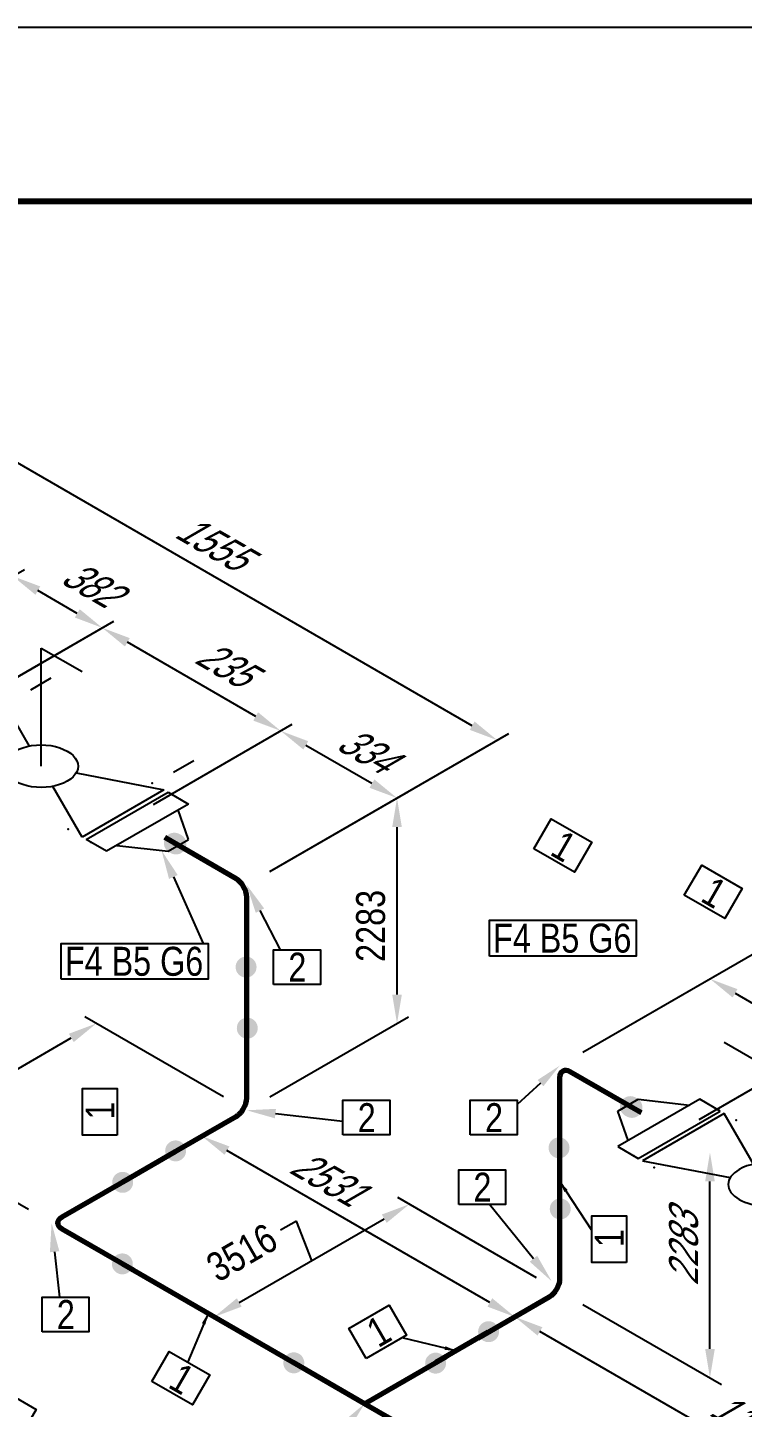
# Model space of a CAD drawing. Header units: millimetres. Extents: x 0 to 594, y 0 to 420.
# Drawn here: x 201.7 to 263.5, y 300.8 to 420 of the extents above; entities that cross this region are included whole.
import ezdxf
from ezdxf import colors
from ezdxf.entities.mleader import LeaderData, LeaderLine
from ezdxf.enums import TextEntityAlignment as Align
from ezdxf.math import Vec2, Vec3

# ---------------------------------------------------------------- set-up
doc = ezdxf.new("R2010")
doc.units = ezdxf.units.MM
doc.header["$LTSCALE"] = 0.25
for name, color, linetype in [('밸브', 4, 'Continuous'), ('용접', 1, 'Continuous'), ('주석', 7, 'Continuous'), ('치수', 1, 'Continuous')]:
    doc.layers.add(name, color=color, linetype=linetype)
doc.layers.add('파이프', color=3, linetype='Continuous', lineweight=70)
doc.styles.add('AdskIsoAnnotation', font='arial.ttf', dxfattribs={"width": 0.8, "height": 1})
doc.styles.add('AdskIsoMetric', font='arial.ttf', dxfattribs={"width": 0.8, "height": 2.5})
doc.styles.add('AdskIsoMetric-30', font='arial.ttf', dxfattribs={"width": 0.8, "height": 2.5})
doc.styles.add('AdskIsoMetric30', font='arial.ttf', dxfattribs={"width": 0.8, "oblique": 29.99999978264889, "height": 2.5})
doc.styles.get("Standard").update_dxf_attribs({"font": 'arial.ttf'})
doc.dimstyles.new('AdskIsoMetric', dxfattribs={"dimtxt": 2.5, "dimasz": 2.5, "dimexe": 1, "dimexo": 2, "dimgap": 0.8, "dimtad": 1, "dimdec": 0, "dimrnd": 1, "dimzin": 0, "dimdsep": 46, "dimtxsty": 'AdskIsoMetric', "dimcen": 0, "dimclrt": 7, "dimadec": 0, "dimazin": 0, "dimtfac": 1, "dimtdec": 0, "dimtmove": 1, "dimatfit": 3, "dimfxl": 0, "dimfrac": 2, "dimtolj": 1, "dimtzin": 0, "dimarcsym": 0})

# ---------------------------------------------------------------- blocks, each defined once
blk = doc.blocks.new('볼 밸브-1-IsoLeft')
at = {"color": 0, "linetype": 'ByBlock', "lineweight": -2, "extrusion": (0, 0.816496580927726, 0.5773502691896257)}
for p, q in [((-0.5303300858810719, 0.1020620726129034), (-0.1767766952913329, 0.3061862178427942)), ((-0.1767766952913329, 0.3061862178427942), (-0.05025825371509063, 0.08718639772095713)), ((-0.1510584058491899, 0.02893471923406927), (-0.5303300858810719, 0.1020620726129034)), ((0.5303300858881435, -0.1020620726169861), (0.1509640131385629, -0.0290984687404005)), ((0.05025842006982772, -0.08718636576149677), (0.1767766952984044, -0.3061862178468769)), ((0.1125395395231741, -0.06497473343818108), (0.1125395395231741, -0.06497473343818108)), ((0.1767766952984044, -0.3061862178468769), (0.5303300858881435, -0.1020620726169861))]:
    blk.add_line(p, q, dxfattribs=at)
at = {"linetype": 'ByBlock'}
for centre, start_param, end_param in [((3.535705015120946e-12, -2.041414948160695e-12), -0.7853981633976208, 2.356194490192173), ((3.535680026323355e-12, -2.041429375449711e-12), 2.356194490192173, 5.497787143781965)]:
    blk.add_ellipse(centre, major_axis=(-0.1591549430918954, -9.505841766768172e-15), ratio=0.5773502691896257, start_param=start_param, end_param=end_param, dxfattribs=at)
blk = doc.blocks.new('Operator_Lever-2-IsoRight')
at = {"color": 0, "linetype": 'ByBlock', "lineweight": -2, "extrusion": (-0.7071067811865476, -0.408248290463863, 0.5773502691896257)}
for p, q in [((0, 0), (-5.551115123125783e-17, -0.5103103630798287)), ((-5.551115123125783e-17, -0.5103103630798287), (0.1767766952966368, -0.6123724356957945))]:
    blk.add_line(p, q, dxfattribs=at)
blk = doc.blocks.new('개스킷-1-IsoLeft')
at = {"color": 0, "linetype": 'ByBlock', "lineweight": -2}
for p in [(0.1238409420259958, 0.132624544016526), (0.2209708691207962, 0.07654655446197435), (-0.2209708691207961, -0.07654655446197436), (-0.1325825214724777, -0.1275775907699572)]:
    blk.add_point(p, dxfattribs=at)
blk = doc.blocks.new('플랜지WN-1-IsoLeft')
at = {"color": 0, "linetype": 'ByBlock', "lineweight": -2, "extrusion": (0, 0.816496580927726, 0.5773502691896257)}
for p, q in [((0.1988737822087165, 0.08930431353897009), (-0.1546796083845573, -0.1148198316929615)), ((-0.1546796083845574, 0.03827327723098715), (-0.06629126073623892, 0.08930431353897006)), ((-0.06629126073623892, 0.08930431353897006), (0.1546796083845573, 0.06378879538497864)), ((0.2872621298570351, 0.03827327723098715), (0.1988737822087165, 0.08930431353897009)), ((-0.1104854345603981, -0.08930431353897006), (-0.1546796083845574, 0.03827327723098715)), ((-0.06629126073623881, -0.1658508680009444), (0.2872621298570351, 0.03827327723098715)), ((-0.1546796083845573, -0.1148198316929615), (-0.06629126073623881, -0.1658508680009444))]:
    blk.add_line(p, q, dxfattribs=at)
blk = doc.blocks.new('플랜지WN-2-IsoLeft')
at = {"color": 0, "linetype": 'ByBlock', "lineweight": -2, "extrusion": (0, -0.816496580927726, -0.5773502691896257)}
for p, q in [((-0.1546796083845574, -0.1148198316929615), (0.1988737822087165, 0.08930431353897003)), ((-0.06629126073623882, 0.08930431353897009), (-0.1546796083845573, 0.03827327723098721)), ((0.1546796083845573, 0.06378879538497861), (-0.06629126073623882, 0.08930431353897009)), ((0.1988737822087165, 0.08930431353897003), (0.2872621298570349, 0.03827327723098714)), ((-0.1546796083845573, 0.03827327723098721), (-0.1104854345603982, -0.08930431353897003)), ((0.2872621298570349, 0.03827327723098714), (-0.06629126073623884, -0.1658508680009445)), ((-0.06629126073623884, -0.1658508680009445), (-0.1546796083845574, -0.1148198316929615))]:
    blk.add_line(p, q, dxfattribs=at)
blk = doc.blocks.new('개스킷-2-IsoLeft')
at = {"color": 0, "linetype": 'ByBlock', "lineweight": -2, "extrusion": (0, 0, -1)}
for p in [(0.1325825214724777, 0.1275775907699572), (0.2209708691207962, 0.07654655446197431), (-0.229712448567278, -0.07149960121540552), (-0.1325825214724777, -0.1275775907699572)]:
    blk.add_point(p, dxfattribs=at)
blk = doc.blocks.new('볼 밸브-2-IsoLeft')
at = {"color": 0, "linetype": 'ByBlock', "lineweight": -2, "extrusion": (0, -0.816496580927726, -0.5773502691896257)}
for p, q in [((-0.1767766952913326, 0.3061862178427942), (-0.5303300858810718, 0.1020620726129035)), ((-0.05011640381614839, 0.08721361128038556), (-0.1767766952913326, 0.3061862178427942)), ((-0.5303300858810718, 0.1020620726129035), (-0.1510112705816051, 0.02901661631140809)), ((0.151011215226196, -0.02901671235636032), (0.5303300858881433, -0.1020620726169862)), ((0.1767766952984042, -0.306186217846877), (0.05040002628082842, -0.08715911362349552)), ((0.1125395395231741, -0.06497473343818108), (0.1125395395231741, -0.06497473343818108)), ((0.5303300858881433, -0.1020620726169862), (0.1767766952984042, -0.306186217846877))]:
    blk.add_line(p, q, dxfattribs=at)
at = {"linetype": 'ByBlock', "extrusion": (0, 0, -1)}
for centre, start_param, end_param in [((3.5358593983425e-12, -2.041325814966172e-12), 3.926990816987242, 7.068583470577035), ((3.535834409544909e-12, -2.041340242255187e-12), 0.7853981633974481, 3.926990816987242)]:
    blk.add_ellipse(centre, major_axis=(-0.1591549430918955, 0), ratio=0.5773502691896256, start_param=start_param, end_param=end_param, dxfattribs=at)
blk = doc.blocks.new('Operator_Lever-1-IsoRight')
at = {"color": 0, "linetype": 'ByBlock', "lineweight": -2, "extrusion": (0.7071067811865476, 0.408248290463863, -0.5773502691896257)}
for p, q in [((0, 0), (0, 0.5103103630798287)), ((0, 0.5103103630798287), (0.1767766952966369, 0.408248290463863))]:
    blk.add_line(p, q, dxfattribs=at)
blk = doc.blocks.new('*D92')
at = {"layer": 'Defpoints', "color": 0}
for p in [(270.764235096094, 332.0431296066586), (247.7249046339291, 330.3448933423739), (261.3093879488106, 326.5843710842348)]:
    blk.add_point(p, dxfattribs=at)
at = {"layer": '치수', "color": 0, "lineweight": -2}
for p, q in [((249.7249046316744, 331.4995938745424), (261.7152857033745, 338.4222435845442)), ((262.88034920692, 336.5948933062612), (268.5991715936759, 333.2931296188574)), ((263.3093879465559, 327.7390716164032), (271.7642350949666, 332.6204798727429))]:
    blk.add_line(p, q, dxfattribs=at)
at = {"layer": '치수', "color": 0}
for points in [[(263.0886825422865, 336.9557372233309), (262.6720158715535, 336.2340493891915), (260.7152857045019, 337.84489331846)], [(268.8075049290424, 333.6539735359271), (268.3908382583094, 332.9322857017877), (270.764235096094, 332.0431296066586)]]:
    blk.add_solid(points, dxfattribs=at)
at = {"layer": '치수', "color": 7, "insert": (268.0060599152121, 336.2524600919963), "char_height": 2.5, "attachment_point": 5, "rotation": 329.99999967717423, "style": 'AdskIsoMetric30'}
blk.add_mtext('\\A1;334', dxfattribs=at)
blk = doc.blocks.new('*D93')
at = {"layer": 'Defpoints', "color": 0}
for p in [(257.7738540263567, 324.5431296310121), (286.179654488905, 323.1430329547399), (276.7248073345479, 317.6842744281174)]:
    blk.add_point(p, dxfattribs=at)
at = {"layer": '치수', "color": 0, "lineweight": -2}
for p, q in [((259.7738540240811, 325.6978301631927), (271.7642350948568, 332.6204798728062)), ((272.9292985984127, 330.7931295945171), (284.0145909864868, 324.3930329669386)), ((278.7248073322722, 318.838974960298), (287.1796544877672, 323.7203832208302))]:
    blk.add_line(p, q, dxfattribs=at)
at = {"layer": '치수', "color": 0}
for points in [[(273.1376319337792, 331.1539735115868), (272.7209652630463, 330.4322856774474), (270.7642350959946, 332.0431296067159)], [(284.2229243218533, 324.7538768840083), (283.8062576511204, 324.0321890498689), (286.179654488905, 323.1430329547399)]]:
    blk.add_solid(points, dxfattribs=at)
at = {"layer": '치수', "color": 7, "insert": (280.5182738555062, 329.0285299114249), "char_height": 2.5, "attachment_point": 5, "rotation": 329.9999996771744, "style": 'AdskIsoMetric30'}
blk.add_mtext('\\A1;235', dxfattribs=at)
blk = doc.blocks.new('*D97')
at = {"layer": 'Defpoints', "color": 0}
for p in [(247.7249046339291, 330.344893342374), (321.8747460460816, 312.5344620217277), (303.759644851114, 302.0757035148796)]:
    blk.add_point(p, dxfattribs=at)
at = {"layer": '치수', "color": 0, "lineweight": -2}
for p, q in [((249.7249046316744, 331.4995938745424), (270.3755397504229, 343.4222435686012)), ((271.5406032539684, 341.5948932903182), (319.7096825436635, 313.7844620339264)), ((305.7596448488593, 303.2304040470481), (322.8747460449542, 313.111812287812))]:
    blk.add_line(p, q, dxfattribs=at)
at = {"layer": '치수', "color": 0}
for points in [[(271.7489365893348, 341.955737207388), (271.3322699186019, 341.2340493732485), (269.3755397515502, 342.844893302517)], [(319.91801587903, 314.1453059509962), (319.501349208297, 313.4236181168567), (321.8747460460816, 312.5344620217277)]]:
    blk.add_solid(points, dxfattribs=at)
at = {"layer": '치수', "color": 7, "insert": (297.8914424137301, 328.9981262915593), "char_height": 2.5, "attachment_point": 5, "rotation": 329.9999996771744, "style": 'AdskIsoMetric30'}
blk.add_mtext('\\A1;1555', dxfattribs=at)
blk = doc.blocks.new('*D98')
at = {"layer": 'Defpoints', "color": 0}
for p in [(247.7249046339292, 330.344893342374), (260.7152855574335, 322.8448934689537), (247.7249045222151, 310.8799246244748)]:
    blk.add_point(p, dxfattribs=at)
at = {"layer": '치수', "color": 0, "lineweight": -2}
for p, q in [((260.7152855574335, 305.8799246865563), (260.7152855574335, 320.3448934689537)), ((249.7249045222151, 309.7252240937382), (261.7152855574335, 302.802574421188))]:
    blk.add_line(p, q, dxfattribs=at)
at = {"layer": '치수', "color": 0}
for points in [[(260.2986188907668, 320.3448934689537), (261.1319522241002, 320.3448934689537), (260.7152855574335, 322.8448934689537)], [(260.2986188907668, 305.8799246865563), (261.1319522241002, 305.8799246865563), (260.7152855574335, 303.3799246865563)]]:
    blk.add_solid(points, dxfattribs=at)
at = {"layer": '치수', "color": 7, "insert": (258.4481332894825, 314.421349959229), "char_height": 2.5, "attachment_point": 5, "rotation": 90, "style": 'AdskIsoMetric30'}
blk.add_mtext('\\A1;2283', dxfattribs=at)
blk = doc.blocks.new('*D99')
at = {"layer": 'Defpoints', "color": 0}
for p in [(234.7345234807397, 318.3799246509603), (247.7249045222149, 310.8799246244747), (230.8677470679344, 301.1474403630043)]:
    blk.add_point(p, dxfattribs=at)
at = {"layer": '치수', "color": 0, "lineweight": -2}
for p, q in [((245.7249045201148, 312.0346251695033), (233.7345234796896, 318.9572749234746)), ((220.0424295432911, 309.8974403767236), (232.569459963908, 317.1299246637265)), ((224.9887201265241, 316.9281825140444), (223.6030794757518, 316.1281825222147)), ((226.3059447535995, 313.5136825202251), (224.9887201265241, 316.9281825140444))]:
    blk.add_line(p, q, dxfattribs=at)
at = {"layer": '치수', "color": 0}
for points in [[(232.3611266327024, 317.4907685831984), (232.7777932951136, 316.7690807442546), (234.7345234807397, 318.3799246509603)], [(219.8340962120855, 310.2582842961955), (220.2507628744967, 309.5365964572516), (217.8773660264594, 308.6474403894898)]]:
    blk.add_solid(points, dxfattribs=at)
at = {"layer": '치수', "color": 7, "insert": (220.2632909614868, 314.1999547507246), "char_height": 2.5, "attachment_point": 5, "rotation": 29.999999662157695, "style": 'AdskIsoMetric-30'}
blk.add_mtext('\\A1;3516', dxfattribs=at)
blk = doc.blocks.new('*D113')
at = {"layer": 'Defpoints', "color": 0}
for p in [(223.6232803666088, 359.2599728470487), (210.6328992690526, 351.7599729155895), (220.6818446018644, 345.9582115385684)]:
    blk.add_point(p, dxfattribs=at)
at = {"layer": '치수', "color": 0, "lineweight": -2}
for p, q in [((212.6328992739969, 352.9146734426452), (224.6232803690809, 359.8373231105766)), ((231.5071621969861, 354.7082114832524), (225.7883438681301, 358.0099728332968)), ((222.6818446068088, 347.112912065624), (234.6722257009797, 354.0355617330281))]:
    blk.add_line(p, q, dxfattribs=at)
at = {"layer": '치수', "color": 0}
for points in [[(225.9966772037555, 358.370816750217), (225.5800105325048, 357.6491289163765), (223.6232803666088, 359.2599728470487)], [(231.7154955326114, 355.0690554001726), (231.2988288613608, 354.3473675663321), (233.6722256985075, 353.4582114695004)]]:
    blk.add_solid(points, dxfattribs=at)
at = {"layer": '치수', "color": 7, "insert": (230.9140525520206, 357.6675407798335), "char_height": 2.5, "attachment_point": 5, "rotation": 329.9999996360702, "style": 'AdskIsoMetric30'}
blk.add_mtext('\\A1;334', dxfattribs=at)
blk = doc.blocks.new('*D114')
at = {"layer": 'Defpoints', "color": 0}
for p in [(208.2078609786715, 368.1600695108999), (195.2174798824826, 360.6600695806425), (210.6328992690526, 351.7599729155895)]:
    blk.add_point(p, dxfattribs=at)
at = {"layer": '치수', "color": 0, "lineweight": -2}
for p, q in [((197.217479887482, 361.8147701076663), (209.2078609811711, 368.7374197744118)), ((221.4582168654453, 360.509972860595), (210.3729244801928, 366.9100694971479)), ((212.6328992740519, 352.9146734426134), (224.6232803694663, 359.8373231103549))]:
    blk.add_line(p, q, dxfattribs=at)
at = {"layer": '치수', "color": 0}
for points in [[(210.5812578158182, 367.2709134140682), (210.1645911445675, 366.5492255802276), (208.2078609786715, 368.1600695108999)], [(221.6665502010707, 360.8708167775153), (221.24988352982, 360.1491289436748), (223.6232803669667, 359.259972846843)]]:
    blk.add_solid(points, dxfattribs=at)
at = {"layer": '치수', "color": 7, "insert": (218.6919932775504, 365.1029889690119), "char_height": 2.5, "attachment_point": 5, "rotation": 329.9999996360702, "style": 'AdskIsoMetric30'}
blk.add_mtext('\\A1;235', dxfattribs=at)
blk = doc.blocks.new('개스킷 해치 표식-2-IsoLeft')
at = {"linetype": 'ByBlock', "lineweight": -2, "extrusion": (0, -0.816496580927726, -0.5773502691896257)}
blk.add_line((0, 0), (0.08838834764831847, 0.05103103630798289), dxfattribs=at)
blk = doc.blocks.new('*D63')
at = {"layer": 'Defpoints', "color": 0}
for p in [(200.4712285562965, 372.6268163881015), (191.0163813754101, 367.1680578907368), (195.2174798824826, 360.6600695806425)]:
    blk.add_point(p, dxfattribs=at)
at = {"layer": '치수', "color": 0, "lineweight": -2}
for p, q in [((193.0163813804717, 368.3227584177247), (201.4712285588273, 373.2041666515955)), ((206.0427974775549, 369.4100695244186), (202.6362920578179, 371.3768163743496)), ((197.2174798875442, 361.8147701076304), (209.2078609816071, 368.7374197741606))]:
    blk.add_line(p, q, dxfattribs=at)
at = {"layer": '치수', "color": 0}
for points in [[(202.8446253934432, 371.7376602912698), (202.4279587221925, 371.0159724574293), (200.4712285562965, 372.6268163881015)], [(206.2511308131803, 369.7709134413389), (205.8344641419296, 369.0492256074984), (208.2078609790763, 368.1600695106667)]]:
    blk.add_solid(points, dxfattribs=at)
at = {"layer": '치수', "color": 7, "insert": (207.1033323169872, 372.019334164951), "char_height": 2.5, "attachment_point": 5, "rotation": 329.99999963607036, "style": 'AdskIsoMetric30'}
blk.add_mtext('\\A1;382', dxfattribs=at)
blk = doc.blocks.new('*D117')
at = {"layer": 'Defpoints', "color": 0}
for p in [(189.8332856562899, 388.768635717785), (168.1826504952189, 376.2686358328988), (220.6818446018644, 345.9582115385684)]:
    blk.add_point(p, dxfattribs=at)
at = {"layer": '치수', "color": 0, "lineweight": -2}
for p, q in [((170.1826505001633, 377.4233363599544), (190.833285658762, 389.3459859813128)), ((240.1674162614165, 359.708211437208), (191.9983491578112, 387.518635704033)), ((222.6818446068088, 347.112912065624), (243.3324797654101, 359.0355616869838))]:
    blk.add_line(p, q, dxfattribs=at)
at = {"layer": '치수', "color": 0}
for points in [[(192.2066824934366, 387.8794796209532), (191.7900158221859, 387.1577917871127), (189.8332856562899, 388.768635717785)], [(240.3757495970418, 360.0690553541283), (239.9590829257911, 359.3473675202878), (242.3324797629379, 358.458211423456)]]:
    blk.add_solid(points, dxfattribs=at)
at = {"layer": '치수', "color": 7, "insert": (217.6457954134248, 375.557928759813), "char_height": 2.5, "attachment_point": 5, "rotation": 329.9999996360702, "style": 'AdskIsoMetric30'}
blk.add_mtext('\\A1;1555', dxfattribs=at)
blk = doc.blocks.new('*D118')
at = {"layer": 'Defpoints', "color": 0}
for p in [(233.6722255746893, 353.4582115081918), (220.6818446018646, 345.9582115385685), (220.6818444780448, 326.4932428264393)]:
    blk.add_point(p, dxfattribs=at)
at = {"layer": '치수', "color": 0, "lineweight": -2}
for p, q in [((222.6818446018646, 347.1129120797324), (234.6722255746893, 354.0355617787739)), ((233.6722255746893, 336.49324286755), (233.6722255746893, 350.9582115081918)), ((222.6818444780448, 327.6479433676033), (234.6722255746893, 334.570593138132))]:
    blk.add_line(p, q, dxfattribs=at)
at = {"layer": '치수', "color": 0}
for points in [[(233.2555589080226, 350.9582115081918), (234.0888922413559, 350.9582115081918), (233.6722255746893, 353.4582115081918)], [(233.2555589080226, 336.49324286755), (234.0888922413559, 336.49324286755), (233.6722255746893, 333.99324286755)]]:
    blk.add_solid(points, dxfattribs=at)
at = {"layer": '치수', "color": 7, "insert": (231.4050733799629, 342.4167861638455), "char_height": 2.5, "attachment_point": 5, "rotation": 90, "style": 'AdskIsoMetric-30'}
blk.add_mtext('\\A1;2283', dxfattribs=at)
blk = doc.blocks.new('*D64')
at = {"layer": 'Defpoints', "color": 0}
for p in [(207.6914634376397, 333.9932428547785), (220.6818444780448, 326.4932428264392), (203.8246870110688, 316.7607585725612)]:
    blk.add_point(p, dxfattribs=at)
at = {"layer": '치수', "color": 0, "lineweight": -2}
for p, q in [((218.6818444755075, 327.6479433721008), (206.6914634363711, 334.5705931276093)), ((192.9993694883254, 325.5107585866969), (205.5263999199781, 332.7432428689822)), ((201.8246870085317, 317.9154591182228), (189.8343059693953, 324.8381088737314))]:
    blk.add_line(p, q, dxfattribs=at)
at = {"layer": '치수', "color": 0}
for points in [[(205.3180665890121, 333.1040867885924), (205.7347332509442, 332.3823989493719), (207.6914634376397, 333.9932428547785)], [(192.7910361573594, 325.8716025063072), (193.2077028192915, 325.1499146670867), (190.8343059706639, 324.2607586009005)]]:
    blk.add_solid(points, dxfattribs=at)
at = {"layer": '치수', "color": 7, "insert": (196.9965851937466, 330.4354493668283), "char_height": 2.5, "attachment_point": 5, "rotation": 29.99999962411812, "style": 'AdskIsoMetric-30'}
blk.add_mtext('\\A1;3516', dxfattribs=at)
blk = doc.blocks.new('*D65')
at = {"layer": 'Defpoints', "color": 0}
for p in [(243.8581281396743, 308.6474403392437), (230.8677470679343, 301.1474403630043), (257.9108071211247, 285.5341221577443)]:
    blk.add_point(p, dxfattribs=at)
at = {"layer": '치수', "color": 0, "lineweight": -2}
for p, q in [((268.7361246895672, 294.2841221457456), (246.0231916420313, 307.397440326939)), ((259.9108071188829, 286.6888226898402), (271.9011881908033, 293.6114723994888))]:
    blk.add_line(p, q, dxfattribs=at)
at = {"layer": '치수', "color": 0}
for points in [[(246.2315249774154, 307.7582842439985), (245.8148583066472, 307.0365964098795), (243.8581281396743, 308.6474403392437)], [(268.9444580249514, 294.6449660628051), (268.5277913541831, 293.9232782286861), (270.9011881919242, 293.0341221334409)]]:
    blk.add_solid(points, dxfattribs=at)
at = {"layer": '치수', "color": 7, "insert": (263.8253962657022, 299.736229841957), "char_height": 2.5, "attachment_point": 5, "rotation": 329.99999967437077, "style": 'AdskIsoMetric30'}
blk.add_mtext('\\A1;1137', dxfattribs=at)
blk = doc.blocks.new('*D66')
at = {"layer": 'Defpoints', "color": 0}
for p in [(216.8150680824239, 324.2607585479352), (203.8246870110688, 316.7607585725611), (230.8677470679343, 301.1474403630043)]:
    blk.add_point(p, dxfattribs=at)
at = {"layer": '치수', "color": 0, "lineweight": -2}
blk.add_line((241.6930646378757, 309.8974403512275), (218.9801315847808, 323.0107585356304), dxfattribs=at)
at = {"layer": '치수', "color": 0}
for points in [[(219.188464920165, 323.37160245269), (218.7717982493967, 322.6499146185709), (216.8150680824239, 324.2607585479352)], [(241.9013979732598, 310.2582842682871), (241.4847313024916, 309.536596434168), (243.8581281402327, 308.6474403389229)]]:
    blk.add_solid(points, dxfattribs=at)
at = {"layer": '치수', "color": 7, "insert": (227.5435772340225, 320.6835481014667), "char_height": 2.5, "attachment_point": 5, "rotation": 329.99999967437077, "style": 'AdskIsoMetric30'}
blk.add_mtext('\\A1;2531', dxfattribs=at)
blk = doc.blocks.new('티-4-Iso2DSkew90')
at = {"color": 0, "linetype": 'ByBlock', "lineweight": -2, "extrusion": (-6.243887456172825e-09, -0.8164965809149564, -0.5773502692076848)}
for p, q in [((0, 0), (7.071067829407269, 4.082482858589467)), ((0, 0), (-6.166167757213218, 3.56003866017614)), ((6.166167757897124, -3.560038661770152), (0, 0))]:
    blk.add_line(p, q, dxfattribs=at)
blk = doc.blocks.new('엘보우-18-Iso2DSkew90')
at = {"color": 0, "linetype": 'ByBlock', "lineweight": -2, "extrusion": (-6.522895224385709e-09, -0.8164965812480789, -0.5773502687365785)}
for p, q in [((0.9049707501424218, 0.5224850983317796), (7.071067829742518, 4.082482853453834)), ((7.07106779692031, -4.082482947723651), (0.904970745941765, -0.5224851103966365))]:
    blk.add_line(p, q, dxfattribs=at)
at = {"linetype": 'ByBlock', "extrusion": (4.146757046214371e-17, 1.665334533624939e-16, -1)}
blk.add_ellipse((1.809941495333734, -1.206485685593692e-08), major_axis=(-1.279821904636078, 1.022434680610628e-08), ratio=0.5773502687365785, start_param=-0.785398165896266, end_param=0.785398161313259, dxfattribs=at)
blk = doc.blocks.new('엘보우-4-Iso2DSkew180')
at = {"color": 0, "linetype": 'ByBlock', "lineweight": -2, "extrusion": (-0.7071067794327567, 0.4082482941879494, -0.5773502687042454)}
for p, q in [((4.686068955095379e-08, 8.164965809216945), (5.997333685225925e-09, 1.044970209986877)), ((-0.9049707502978198, -0.5224850991360872), (-7.071067829403384, -4.082482858841536))]:
    blk.add_line(p, q, dxfattribs=at)
at = {"linetype": 'ByBlock', "extrusion": (2.440888774478102e-16, -7.682602433705273e-17, -1)}
blk.add_ellipse((-0.9049707433387806, 0.5224851102955483), major_axis=(0.6399109576123259, 1.108358278044893), ratio=0.5773502687042456, start_param=0.785398163802852, end_param=2.356194491660442, dxfattribs=at)
blk = doc.blocks.new('엘보우-19-Iso2DSkew90')
at = {"color": 0, "linetype": 'ByBlock', "lineweight": -2, "extrusion": (0.7071067793951609, -0.4082482944837715, 0.5773502685411128)}
for p, q in [((2.111209540522907e-09, 1.04497020986556), (1.6496109367381e-08, 8.164965788944784)), ((-7.071067829779342, -4.082482894296055), (-0.9049707524877528, -0.5224851049102113))]:
    blk.add_line(p, q, dxfattribs=at)
at = {"linetype": 'ByBlock'}
blk.add_ellipse((-0.9049707491785819, 0.5224851042637049), major_axis=(0.639910959332978, 1.108358280163243), ratio=0.5773502685411128, start_param=3.926990820082273, end_param=5.497787148200927, dxfattribs=at)
blk = doc.blocks.new('엘보우-20-Iso2DSkew90')
at = {"color": 0, "linetype": 'ByBlock', "lineweight": -2, "extrusion": (-0.7071067825594664, -0.4082482869689927, 0.577350269979397)}
for p, q in [((-2.035743018602432e-09, -1.044970214621837), (-1.590644505000682e-08, -8.164965827115822)), ((7.071067798136287, -4.082482912565181), (0.9049707483263452, -0.5224851071838671))]:
    blk.add_line(p, q, dxfattribs=at)
at = {"linetype": 'ByBlock'}
blk.add_ellipse((0.9049707453313223, -1.567455320144183), major_axis=(-0.639910948440849, 1.108358286659241), ratio=0.5773502699793971, start_param=-0.7853981607720584, end_param=0.7853981670828492, dxfattribs=at)
blk = doc.blocks.new('엘보우-2-Iso2DSkew0')
at = {"color": 0, "linetype": 'ByBlock', "lineweight": -2, "extrusion": (-0.707106782837202, -0.4082482865442804, 0.5773502699395586)}
for p, q in [((-0.9049707500713101, 0.5224851136731504), (-7.071067795358932, 4.082482953794397)), ((-5.16016074314507e-08, -8.164965809150829), (-6.604086777439733e-09, -1.044970214747991))]:
    blk.add_line(p, q, dxfattribs=at)
at = {"linetype": 'ByBlock'}
blk.add_ellipse((-0.90497075775129, -0.5224851016960076), major_axis=(-0.6399109506773579, 1.108358292121382), ratio=0.5773502699395586, start_param=-2.356194487208679, end_param=-0.7853981652669226, dxfattribs=at)
blk = doc.blocks.new('Buttweld')
at = {"lineweight": -2}
blk.add_hatch(color=0, dxfattribs=at).paths.add_polyline_path([(0.04399514976077742, -0.002606086945810659), (0.04330731180660574, 0.005255936846196026), (0.04126469755226539, 0.01287907702365859), (0.03792937079826185, 0.02003170832977988), (0.03340267376025871, 0.0264965016817295), (0.02782214783713649, 0.03207702760485173), (0.02135735448518687, 0.03660372464285486), (0.01420472317906558, 0.03993905139685841), (0.006581583001603011, 0.04198166565119876), (-0.001280440790403681, 0.04266950360537045), (-0.009142464582410366, 0.04198166565119876), (-0.01676560475987293, 0.03993905139685841), (-0.02391823606599422, 0.03660372464285487), (-0.03038302941794385, 0.03207702760485173), (-0.03596355534106607, 0.02649650168172951), (-0.04049025237906921, 0.02003170832977988), (-0.04382557913307276, 0.0128790770236586), (-0.0458681933874131, 0.005255936846196026), (-0.04655603134158478, -0.002606086945810653), (-0.0458681933874131, -0.01046811073781733), (-0.04382557913307276, -0.01809125091527991), (-0.04049025237906921, -0.02524388222140119), (-0.03596355534106607, -0.03170867557335082), (-0.03038302941794385, -0.03728920149647304), (-0.02391823606599425, -0.04181589853447618), (-0.01676560475987292, -0.04515122528847974), (-0.009142464582410366, -0.04719383954282007), (-0.001280440790403688, -0.04788167749699176), (0.006581583001602991, -0.04719383954282008), (0.01420472317906554, -0.04515122528847974), (0.02135735448518687, -0.04181589853447618), (0.02782214783713648, -0.03728920149647305), (0.0334026737602587, -0.03170867557335083), (0.03792937079826184, -0.02524388222140123), (0.04126469755226539, -0.0180912509152799), (0.04330731180660574, -0.01046811073781735)], is_closed=False, flags=0)
blk = doc.blocks.new('AnnoRect')
at = {"color": 0, "linetype": 'ByBlock', "lineweight": -2}
blk.add_wipeout([(-0.8095147142857141, -0.5999939999999999), (-0.8095147142857141, 0.5999939999999997), (0.8095147142857136, 0.5999939999999997), (0.8095147142857136, -0.5999939999999997)], dxfattribs=at)
blk.add_lwpolyline([(-0.8095147142857141, -0.5999939999999999), (-0.8095147142857141, 0.5999940000000001), (0.8095147142857141, 0.5999940000000004), (0.8095147142857141, -0.5999939999999997)], close=True, dxfattribs=at)
at = {"color": 0, "linetype": 'ByBlock', "lineweight": -2, "style": 'AdskIsoAnnotation', "width": 0.8}
blk.add_attdef('XX', text='', height=1, dxfattribs=at).set_placement((0, 0), align=Align.MIDDLE_CENTER)

msp = doc.modelspace()

# ---------------------------------------------------------------- linework, layer by layer
at = {"layer": '파이프'}
for points in [[(214.515676845899, 349.5182502035191), (214.486754116714, 349.5349487492447)], [(220.6818445238462, 333.6133200733146), (220.6818445568664, 338.8381342921015)], [(253.9199991782447, 326.7681537943446), (253.8910723922414, 326.7848546822507)], [(247.7249045930652, 323.224816095806), (247.7249045630788, 318.0000018710467)], [(209.9908548013472, 320.3207971525118), (214.5156766878176, 322.9332042471979)], [(224.7015793127982, 304.7074790243796), (209.9908547683192, 313.2007199129486)], [(241.558736732431, 307.3198860399406), (237.0339148576613, 304.7074789472837)]]:
    msp.add_lwpolyline(points, dxfattribs=at)

# ---------------------------------------------------------------- block references
at = {"layer": '밸브', "xscale": 20, "yscale": 20, "zscale": 20}
for name, p, rotation in [('Operator_Lever-1-IsoRight', (202.9251895762543, 356.2100212483982), 359.9999998816708), ('볼 밸브-2-IsoLeft', (202.9251895762543, 356.2100212483983), 359.999999639259), ('개스킷-2-IsoLeft', (209.8621283004406, 352.2049777493373), 359.9999995798476), ('플랜지WN-2-IsoLeft', (212.5598266928832, 350.647460832417), 179.9999996361666), ('Operator_Lever-2-IsoRight', (265.4815637214525, 320.0930813043222), 179.999999891017), ('플랜지WN-1-IsoLeft', (255.8469266023006, 325.6556417126783), 359.9999996726556), ('개스킷-1-IsoLeft', (258.5446249955324, 324.0981247981553), 359.9999996476718), ('볼 밸브-1-IsoLeft', (265.4815637214525, 320.0930813043222), 179.9999996741891)]:
    msp.add_blockref(name, p, dxfattribs=dict(at, rotation=rotation))
at = {"layer": '용접', "xscale": 20, "yscale": 20, "zscale": 20}
for p, rotation in [((214.486754116714, 349.5349487492448), 270.0000000943499), ((214.5156768458988, 349.5182502035192), 90.00000009471577), ((220.6818445568665, 338.8381342921015), 270.0000001501124), ((220.6818445238462, 333.6133200733148), 90), ((253.8910723922415, 326.7848546822507), 269.9999999267187), ((253.9199991782447, 326.7681537943448), 89.99999991422531), ((247.7249045930653, 323.2248160958061), 270), ((214.5156766878176, 322.9332042471979), 180), ((247.7249045630788, 318.0000018710468), 90.00000013180389), ((209.9908547683192, 313.2007199129486), 270), ((241.558736732431, 307.3198860399407), 180), ((224.7015793127982, 304.7074790243797), 90)]:
    msp.add_blockref('Buttweld', p, dxfattribs=dict(at, rotation=rotation))
for p in [(209.9908548013472, 320.3207971525118), (237.0339148576613, 304.7074789472837)]:
    msp.add_blockref('Buttweld', p, dxfattribs=at)
at = {"layer": '주석'}
ref = msp.add_blockref('AnnoRect', (248.0000021230088, 349.3609901683997), dxfattribs=dict(at, xscale=2.5, yscale=2.5, zscale=2.5, rotation=329.9999996360679))
ref.add_attrib('XX_001', '1', (246.789974118151, 348.6103170908445), dxfattribs={"layer": '0', "color": 0, "linetype": 'ByBlock', "lineweight": -2, "height": 2.5, "rotation": 329.9999996360679, "style": 'AdskIsoAnnotation', "width": 0.8})
ref = msp.add_blockref('AnnoRect', (200.0000021230087, 300.3609901683997), dxfattribs=dict(at, xscale=2.5, yscale=2.5, zscale=2.5, rotation=329.9999997319809))
ref.add_attrib('XX_001', '1', (198.7899741194075, 299.6103170888189), dxfattribs={"layer": '0', "color": 0, "linetype": 'ByBlock', "lineweight": -2, "height": 2.5, "rotation": 329.9999997319809, "style": 'AdskIsoAnnotation', "width": 0.8})
at = {"layer": '치수', "xscale": 20, "yscale": 20, "zscale": 20, "rotation": 359.9999996360679}
for p in [(202.0266065481759, 362.811301336696), (214.3589420593249, 355.6912240060695)]:
    msp.add_blockref('개스킷 해치 표식-2-IsoLeft', p, dxfattribs=at)
at = {"layer": '파이프'}
for name, p in [('엘보우-2-Iso2DSkew0', (220.6818446018644, 345.9582115385684)), ('엘보우-19-Iso2DSkew90', (220.6818444780447, 326.4932428264392)), ('엘보우-20-Iso2DSkew90', (247.7249046339291, 330.3448933423739)), ('엘보우-18-Iso2DSkew90', (203.8246870110688, 316.7607585725613)), ('엘보우-4-Iso2DSkew180', (247.724904522215, 310.8799246244747)), ('티-4-Iso2DSkew90', (230.8677470679344, 301.1474403630043))]:
    msp.add_blockref(name, p, dxfattribs=at)

# ---------------------------------------------------------------- dimensions: what is measured, and where the dimension line sits
at = {"layer": '치수'}
for base, p1, p2, angle, text, override, picture, middle in [((189.8332856562899, 388.768635717785), (220.6818446018644, 345.9582115385684), (168.1826504952189, 376.2686358328988), 149.9999996360702, '1555', {"dimtad": 0, "dimlfac": 25.64614737832953, "dimtxsty": 'AdskIsoMetric30'}, '*D117', (217.6457954134248, 375.557928759813)), ((200.4712285562965, 372.6268163881015), (195.2174798824826, 360.6600695806425), (191.0163813754101, 367.1680578907369), 149.9999996360704, '382', {"dimtad": 0, "dimlfac": 55.36864996513748, "dimtxsty": 'AdskIsoMetric30'}, '*D63', (207.1033323169872, 372.019334164951)), ((208.2078609786715, 368.1600695108999), (210.6328992690526, 351.7599729155895), (195.2174798824826, 360.6600695806425), 149.9999996360702, '235', {"dimtad": 0, "dimlfac": 13.19929498894229, "dimtxsty": 'AdskIsoMetric30'}, '*D114', (218.6919932775504, 365.1029889690119)), ((223.6232803666088, 359.2599728470487), (220.6818446018644, 345.9582115385684), (210.6328992690526, 351.7599729155895), 149.9999996360702, '334', {"dimtad": 0, "dimlfac": 28.76763468323507, "dimtxsty": 'AdskIsoMetric30', "dimse1": 0, "dimse2": 0, "dimsd1": 0, "dimsd2": 0, "dimtmove": 1}, '*D113', (230.9140525520206, 357.6675407798335)), ((233.6722255746893, 353.4582115081918), (220.6818444780447, 326.4932428264392), (220.6818446018644, 345.9582115385684), 89.99999963553469, '2283', {"dimtad": 0, "dimlfac": 117.2624797787475, "dimtxsty": 'AdskIsoMetric-30', "dimse1": 0, "dimse2": 0, "dimsd1": 0, "dimsd2": 0, "dimtmove": 1}, '*D118', (231.4050733799629, 342.4167861638455)), ((321.8747460460816, 312.5344620217277), (247.7249046339291, 330.3448933423739), (303.759644851114, 302.0757035148796), 329.9999996771744, '1555', {"dimtad": 0, "dimlfac": 24.81071038534336, "dimtxsty": 'AdskIsoMetric30', "dimse1": 0, "dimse2": 0, "dimsd1": 0, "dimsd2": 0, "dimtmove": 1}, '*D97', (297.8914424137301, 328.9981262915593)), ((270.764235096094, 332.0431296066586), (247.7249046339291, 330.3448933423739), (261.3093879488106, 326.5843710842348), 329.9999996771743, '334', {"dimtad": 0, "dimlfac": 24.46402763885345, "dimtxsty": 'AdskIsoMetric30', "dimse1": 0, "dimse2": 0, "dimsd1": 0, "dimsd2": 0, "dimtmove": 1}, '*D92', (268.0060599152121, 336.2524600919963)), ((207.6914634376397, 333.9932428547785), (203.8246870110688, 316.7607585725612), (220.6818444780447, 326.4932428264392), 29.99999962411811, '3516', {"dimtad": 0, "dimlfac": 180.6547674938116, "dimtxsty": 'AdskIsoMetric-30', "dimse1": 0, "dimse2": 0, "dimsd1": 0, "dimsd2": 0, "dimtmove": 1}, '*D64', (196.9965851937466, 330.4354493668283)), ((286.179654488905, 323.1430329547399), (257.7738540263567, 324.5431296310121), (276.7248073345479, 317.6842744281174), 329.9999996771744, '235', {"dimtad": 0, "dimlfac": 11.84138168756071, "dimtxsty": 'AdskIsoMetric30', "dimse1": 0, "dimse2": 0, "dimsd1": 0, "dimsd2": 0, "dimtmove": 1}, '*D93', (280.5182738555062, 329.0285299114249)), ((260.7152855574335, 322.8448934689537), (247.724904522215, 310.8799246244747), (247.7249046339291, 330.3448933423739), 89.99999967116504, '2283', {"dimtad": 0, "dimlfac": 117.262479743987, "dimtxsty": 'AdskIsoMetric30', "dimse1": 0, "dimse2": 1, "dimsd1": 0, "dimsd2": 0, "dimtmove": 1}, '*D98', (258.4481332894825, 314.421349959229)), ((216.8150680824239, 324.2607585479352), (230.8677470679344, 301.1474403630043), (203.8246870110688, 316.7607585725612), 149.9999996743708, '2531', {"dimtad": 0, "dimlfac": 81.06282377248692, "dimtxsty": 'AdskIsoMetric30', "dimse1": 1, "dimse2": 1, "dimsd1": 0, "dimsd2": 0, "dimtmove": 1}, '*D66', (227.5435772340225, 320.6835481014667)), ((234.7345234807397, 318.3799246509603), (230.8677470679344, 301.1474403630043), (247.724904522215, 310.8799246244747), 29.99999966215769, '3516', {"dimtad": 0, "dimlfac": 180.6547675606193, "dimtxsty": 'AdskIsoMetric-30', "dimse1": 1, "dimse2": 0, "dimsd1": 0, "dimsd2": 0, "dimtmove": 1}, '*D99', (222.9102591503657, 315.7281825262999)), ((243.8581281396743, 308.6474403392437), (257.9108071211247, 285.5341221577444), (230.8677470679344, 301.1474403630043), 149.9999996743708, '1137', {"dimtad": 0, "dimlfac": 36.41579887712052, "dimtxsty": 'AdskIsoMetric30', "dimse1": 0, "dimse2": 1, "dimsd1": 0, "dimsd2": 0, "dimtmove": 1}, '*D65', (263.8253962657022, 299.736229841957))]:
    dim = msp.add_linear_dim(base=base, p1=p1, p2=p2, angle=angle, text=text, dimstyle='AdskIsoMetric', override=override, dxfattribs=at)
    dim.commit()
    dim.dimension.update_dxf_attribs({"geometry": picture, "text_midpoint": middle, "dimtype": 160})

# ---------------------------------------------------------------- leaders
at = {"layer": '주석'}
ml = msp.add_multileader_mtext('Standard', dxfattribs=at)
ml.set_content('')
ml.set_leader_properties()
ml.build(insert=Vec2(0, 0))
ml.multileader.update_dxf_attribs({"dogleg_length": 0, "arrow_head_size": 2.5})
ctx = ml.context
ctx.base_point, ctx.arrow_head_size, ctx.plane_origin = Vec3(217.3499132074843, 339.9121342748117), 2.5, Vec3(2.123008698617923e-06, -27.63900983160026)
notes = []
notes.append((ctx, [(0, (1, 1, 0), (217.3499132074843, 339.9121342748117), (-1, 0), 0, [(0, [(213.3280464322708, 348.9257612879131)], 0, [])])]))
ctx.mtext, ml.multileader.dxf.content_type = None, 0
ml = msp.add_multileader_mtext('Standard', dxfattribs=at)
ml.set_content('')
ml.set_leader_properties()
ml.build(insert=Vec2(0, 0))
ml.multileader.update_dxf_attribs({"dogleg_length": 0, "arrow_head_size": 2.5})
ctx = ml.context
ctx.base_point, ctx.arrow_head_size, ctx.plane_origin = Vec3(223.5714521230087, 340.3609601683999), 2.5, Vec3(2.123008698617923e-06, -27.63900983160026)
notes.append((ctx, [(0, (1, 1, 0), (223.5714521230087, 340.3609601683999), (-1, 0), 0, [(0, [(220.6818446018646, 345.9582115385684)], 0, [])])]))
ctx.mtext, ml.multileader.dxf.content_type = None, 0
ml = msp.add_multileader_mtext('Standard', dxfattribs=at)
ml.set_content('')
ml.set_leader_properties()
ml.build(insert=Vec2(0, 0))
ml.multileader.update_dxf_attribs({"dogleg_length": 0, "arrow_head_size": 2.237247867390513})
ctx = ml.context
ctx.base_point, ctx.arrow_head_size, ctx.plane_origin = Vec3(244.0475756944375, 326.9990490255425), 2.237247867390513, Vec3(2.123008698617923e-06, -27.63900983160026)
notes.append((ctx, [(0, (1, 1, 0), (244.0475756944375, 326.9990490255425), (-1, 0), 0, [(0, [(247.7249046339291, 330.3448933423738)], 0, [])])]))
ctx.mtext, ml.multileader.dxf.content_type = None, 0
ml = msp.add_multileader_mtext('Standard', dxfattribs=at)
ml.set_content('')
ml.set_leader_properties()
ml.build(insert=Vec2(0, 0))
ml.multileader.update_dxf_attribs({"dogleg_length": 0, "arrow_head_size": 2.5})
ctx = ml.context
ctx.base_point, ctx.arrow_head_size, ctx.plane_origin = Vec3(229.0000021230088, 325.5428083502179), 2.5, Vec3(2.123008698617923e-06, -27.63900983160026)
notes.append((ctx, [(0, (1, 1, 0), (229.0000021230088, 325.5428083502179), (-1, 0), 0, [(0, [(220.6818444780447, 326.4932428264392)], 0, [])])]))
ctx.mtext, ml.multileader.dxf.content_type = None, 0
ml = msp.add_multileader_mtext('Standard', dxfattribs=at)
ml.set_content('')
ml.set_leader_properties()
ml.build(insert=Vec2(0, 0))
ml.multileader.update_dxf_attribs({"dogleg_length": 0, "arrow_head_size": 0})
ctx = ml.context
ctx.base_point, ctx.arrow_head_size, ctx.plane_origin = Vec3(250.5000171273896, 316.1243033035394), 0, Vec3(2.123008698617923e-06, -27.63900983160026)
notes.append((ctx, [(0, (1, 1, 0), (250.5000171273896, 316.1243033035394), (-1, 0), 0, [(0, [(247.724904576629, 320.3609901642393)], 0, [])])]))
ctx.mtext, ml.multileader.dxf.content_type = None, 0
ml = msp.add_multileader_mtext('Standard', dxfattribs=at)
ml.set_content('')
ml.set_leader_properties()
ml.build(insert=Vec2(0, 0))
ml.multileader.update_dxf_attribs({"dogleg_length": 0, "arrow_head_size": 2.5})
ctx = ml.context
ctx.base_point, ctx.arrow_head_size, ctx.plane_origin = Vec3(241.6666687896754, 318.3609901683998), 2.5, Vec3(2.123008698617923e-06, -27.63900983160026)
notes.append((ctx, [(0, (1, 1, 0), (241.6666687896754, 318.3609901683998), (-1, 0), 0, [(0, [(247.0369019420982, 311.7295106464575)], 0, [])])]))
ctx.mtext, ml.multileader.dxf.content_type = None, 0
ml = msp.add_multileader_mtext('Standard', dxfattribs=at)
ml.set_content('')
ml.set_leader_properties()
ml.build(insert=Vec2(0, 0))
ml.multileader.update_dxf_attribs({"dogleg_length": 0, "arrow_head_size": 2.5})
ctx = ml.context
ctx.base_point, ctx.arrow_head_size, ctx.plane_origin = Vec3(204.5000096230087, 310.3609601683999), 2.5, Vec3(2.123008698617923e-06, -27.63900983160026)
notes.append((ctx, [(0, (1, 1, 0), (204.5000096230087, 310.3609601683999), (-1, 0), 0, [(0, [(203.8246870110688, 316.7607585725613)], 0, [])])]))
ctx.mtext, ml.multileader.dxf.content_type = None, 0
ml = msp.add_multileader_mtext('Standard', dxfattribs=at)
ml.set_content('')
ml.set_leader_properties()
ml.build(insert=Vec2(0, 0))
ml.multileader.update_dxf_attribs({"dogleg_length": 0, "arrow_head_size": 0})
ctx = ml.context
ctx.base_point, ctx.arrow_head_size, ctx.plane_origin = Vec3(215.5841969145663, 304.7557386365521), 0, Vec3(2.123008698617923e-06, -27.63900983160026)
notes.append((ctx, [(0, (1, 1, 0), (215.5841969145663, 304.7557386365521), (-1, 0), 0, [(0, [(217.3433797164521, 308.9557375985226)], 0, [])])]))
ctx.mtext, ml.multileader.dxf.content_type = None, 0
ml = msp.add_multileader_mtext('Standard', dxfattribs=at)
ml.set_content('')
ml.set_leader_properties()
ml.build(insert=Vec2(0, 0))
ml.multileader.update_dxf_attribs({"dogleg_length": 0, "arrow_head_size": 0})
ctx = ml.context
ctx.base_point, ctx.arrow_head_size, ctx.plane_origin = Vec3(234.1157152203552, 306.8504641968827), 0, Vec3(2.123008698617923e-06, -27.63900983160026)
notes.append((ctx, [(0, (1, 1, 0), (234.1157152203552, 306.8504641968827), (-1, 0), 0, [(0, [(238.7914589741755, 305.7221975025577)], 0, [])])]))
ctx.mtext, ml.multileader.dxf.content_type = None, 0
ml = msp.add_multileader_mtext('Standard', dxfattribs=at)
ml.set_content('')
ml.set_leader_properties()
ml.build(insert=Vec2(0, 0))
ml.multileader.update_dxf_attribs({"dogleg_length": 0, "arrow_head_size": 2.5})
ctx = ml.context
ctx.base_point, ctx.arrow_head_size, ctx.plane_origin = Vec3(227.5999781230088, 297.3609601683998), 2.5, Vec3(2.123008698617923e-06, -27.63900983160026)
notes.append((ctx, [(0, (1, 1, 0), (227.5999781230088, 297.3609601683998), (-1, 0), 0, [(0, [(230.8677470679345, 301.1474403630044)], 0, [])])]))
ctx.mtext, ml.multileader.dxf.content_type = None, 0
for ctx, leaders in notes:
    for number, flags, end, landing, length, lines in leaders:
        leader = LeaderData()
        leader.index, (leader.has_last_leader_line, leader.has_dogleg_vector, leader.attachment_direction) = number, flags
        leader.last_leader_point, leader.dogleg_vector, leader.dogleg_length = Vec3(end), Vec3(landing), length
        for number, points, colour, breaks in lines:
            line = LeaderLine()
            line.index, line.vertices, line.color, line.breaks = number, Vec3.list(points), colors.encode_raw_color(colour), breaks
            leader.lines.append(line)
        ctx.leaders.append(leader)

# ---------------------------------------------------------------- next in the draw order: block references
ref = msp.add_blockref('AnnoRect', (261.0000021230087, 345.3609901683996), dxfattribs=dict(at, xscale=2.500000000000001, yscale=2.500000000000001, zscale=2.500000000000001, rotation=329.9999996771739))
ref.add_attrib('XX_001', '1', (259.7899741186894, 344.6103170899763), dxfattribs={"layer": '0', "color": 0, "linetype": 'ByBlock', "lineweight": -2, "height": 2.500000000000001, "rotation": 329.9999996771739, "style": 'AdskIsoAnnotation', "width": 0.8})
ref = msp.add_blockref('AnnoRect', (248.0000021230087, 341.3609901683997), dxfattribs=dict(at, xscale=7.844095940959409, yscale=2.585266030013643, zscale=2.5))
ref.add_attrib('XX_001', 'F4 B5 G6', (241.970670608684, 340.1109901683997), dxfattribs={"layer": '0', "color": 0, "linetype": 'ByBlock', "lineweight": -2, "height": 2.5, "style": 'AdskIsoAnnotation', "width": 0.8})
ref = msp.add_blockref('AnnoRect', (211.0000021230087, 339.3609901683997), dxfattribs=dict(at, xscale=7.844095940959409, yscale=2.585266030013643, zscale=2.5))
ref.add_attrib('XX_001', 'F4 B5 G6', (204.970670608684, 338.1109901683997), dxfattribs={"layer": '0', "color": 0, "linetype": 'ByBlock', "lineweight": -2, "height": 2.5, "style": 'AdskIsoAnnotation', "width": 0.8})
ref = msp.add_blockref('AnnoRect', (225.0237889087231, 338.8609751683996), dxfattribs=dict(at, xscale=2.5, yscale=2.5, zscale=2.5))
ref.add_attrib('XX_001', '2', (224.279586998764, 337.6058592065988), dxfattribs={"layer": '0', "color": 0, "linetype": 'ByBlock', "lineweight": -2, "height": 2.5, "style": 'AdskIsoAnnotation', "width": 0.8})
ref = msp.add_blockref('AnnoRect', (208.0000021230087, 326.3609901683996), dxfattribs=dict(at, xscale=2.500000000000001, yscale=2.500000000000001, zscale=2.500000000000001, rotation=89.99999963553228))
ref.add_attrib('XX_001', '1', (209.2551180805311, 325.688411715668), dxfattribs={"layer": '0', "color": 0, "linetype": 'ByBlock', "lineweight": -2, "height": 2.500000000000001, "rotation": 89.99999963553225, "style": 'AdskIsoAnnotation', "width": 0.8})
ref = msp.add_blockref('AnnoRect', (231.0237889087231, 325.8609751683996), dxfattribs=dict(at, xscale=2.5, yscale=2.5, zscale=2.5))
ref.add_attrib('XX_001', '2', (230.279586998764, 324.6058592065988), dxfattribs={"layer": '0', "color": 0, "linetype": 'ByBlock', "lineweight": -2, "height": 2.5, "style": 'AdskIsoAnnotation', "width": 0.8})
ref = msp.add_blockref('AnnoRect', (242.023788908723, 325.8609751683997), dxfattribs=dict(at, xscale=2.5, yscale=2.5, zscale=2.5))
ref.add_attrib('XX_001', '2', (241.2795869987639, 324.6058592065989), dxfattribs={"layer": '0', "color": 0, "linetype": 'ByBlock', "lineweight": -2, "height": 2.5, "style": 'AdskIsoAnnotation', "width": 0.8})
ref = msp.add_blockref('AnnoRect', (241.0237889087231, 319.8609751683996), dxfattribs=dict(at, xscale=2.5, yscale=2.5, zscale=2.5))
ref.add_attrib('XX_001', '2', (240.279586998764, 318.6058592065988), dxfattribs={"layer": '0', "color": 0, "linetype": 'ByBlock', "lineweight": -2, "height": 2.5, "style": 'AdskIsoAnnotation', "width": 0.8})
ref = msp.add_blockref('AnnoRect', (252.0000021230087, 315.3609901683997), dxfattribs=dict(at, xscale=2.500000000000001, yscale=2.500000000000001, zscale=2.500000000000001, rotation=89.9999996711658))
ref.add_attrib('XX_001', '1', (253.2551180809495, 314.6884117164486), dxfattribs={"layer": '0', "color": 0, "linetype": 'ByBlock', "lineweight": -2, "height": 2.500000000000001, "rotation": 89.9999996711658, "style": 'AdskIsoAnnotation', "width": 0.8})
ref = msp.add_blockref('AnnoRect', (205.0237889087231, 308.8609751683996), dxfattribs=dict(at, xscale=2.5, yscale=2.5, zscale=2.5))
ref.add_attrib('XX_001', '2', (204.279586998764, 307.6058592065988), dxfattribs={"layer": '0', "color": 0, "linetype": 'ByBlock', "lineweight": -2, "height": 2.5, "style": 'AdskIsoAnnotation', "width": 0.8})
ref = msp.add_blockref('AnnoRect', (232.0000021230087, 307.3609901683997), dxfattribs=dict(at, xscale=2.5, yscale=2.5, zscale=2.5, rotation=29.99999966215684))
ref.add_attrib('XX_001', '1', (232.0450900763277, 305.9377386381452), dxfattribs={"layer": '0', "color": 0, "linetype": 'ByBlock', "lineweight": -2, "height": 2.500000000000001, "rotation": 29.99999966215684, "style": 'AdskIsoAnnotation', "width": 0.8})
ref = msp.add_blockref('AnnoRect', (215.0000021230087, 303.3609901683997), dxfattribs=dict(at, xscale=2.5, yscale=2.5, zscale=2.5, rotation=329.9999996743681))
ref.add_attrib('XX_001', '1', (213.7899741186527, 302.6103170900356), dxfattribs={"layer": '0', "color": 0, "linetype": 'ByBlock', "lineweight": -2, "height": 2.5, "rotation": 329.9999996743681, "style": 'AdskIsoAnnotation', "width": 0.8})

# ---------------------------------------------------------------- next in the draw order: linework, layer by layer
msp.add_lwpolyline([(0, 0), (594, 0), (594, 420), (0, 420)], close=True)
at = {"const_width": 0.5}
msp.add_lwpolyline([(15, 15), (579, 15), (579, 405.0000000000001), (15, 405)], close=True, dxfattribs=at)

doc.saveas('drawing.dxf')
